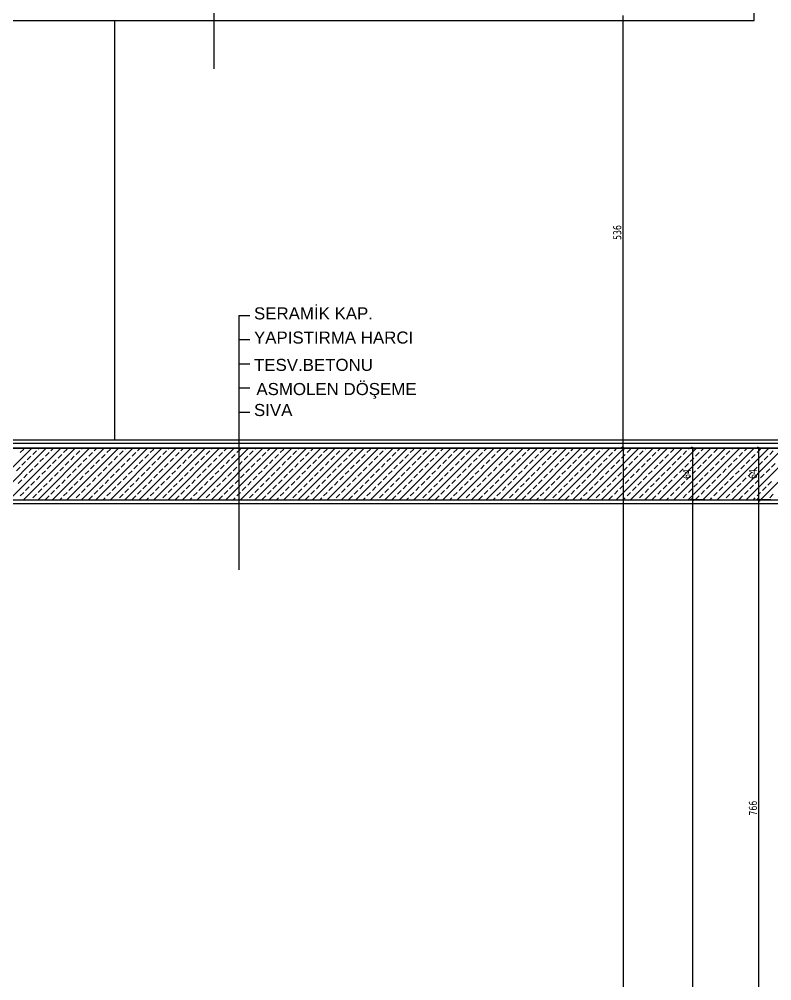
# Model space of a CAD drawing. Header units: millimetres. Extents: x 43168.9 to 43194.6, y -25545.1 to -25543.4.
# Drawn here: x 43184.755 to 43184.9421, y -25544.5589 to -25544.32 of the extents above; entities that cross this region are included whole.
import ezdxf

# ---------------------------------------------------------------- set-up
doc = ezdxf.new("R2010")
doc.units = ezdxf.units.MM
doc.header["$LTSCALE"] = 200
doc.linetypes.add('kesit_$0$HIDDEN2', pattern=[0.1875, 0.125, -0.0625])
for name, color, linetype in [('gor-4_sgh', 17, 'Continuous'), ('kaplama-gnl_sgh', 30, 'Continuous'), ('kesit_$0$izd-alt_sgh', 8, 'kesit_$0$HIDDEN2'), ('kolon-b.a_sgh', 6, 'Continuous'), ('olcuic_sgh', 183, 'Continuous'), ('siva_sgh', 145, 'Continuous'), ('tarama-betonarme_sgh', 223, 'Continuous'), ('yazi-malz_sgh', 7, 'Continuous')]:
    doc.layers.add(name, color=color, linetype=linetype)
doc.styles.add('1-200', font='arial.ttf', dxfattribs={"height": 60})
doc.styles.add('dim', font='VERDANA.TTF', dxfattribs={"width": 0.7})

msp = doc.modelspace()

# ---------------------------------------------------------------- linework, layer by layer
at = {"color": 0, "linetype": 'ByBlock', "lineweight": -2}
for p, q in [((43184.90546, -25544.42686), (43184.90486, -25544.42626)), ((43184.90486, -25544.42626), (43184.90546, -25544.42686)), ((43184.92277, -25544.42686), (43184.92217, -25544.42626)), ((43184.9392, -25544.42686), (43184.9386, -25544.42626)), ((43184.92277, -25544.43966), (43184.92217, -25544.43906)), ((43184.92217, -25544.43906), (43184.92277, -25544.43966)), ((43184.9392, -25544.43966), (43184.9386, -25544.43906)), ((43184.9386, -25544.43906), (43184.9392, -25544.43966))]:
    msp.add_line(p, q, dxfattribs=at)
at = {"layer": 'gor-4_sgh'}
msp.add_line((43184.77869, -25544.32036), (43184.77869, -25544.42456), dxfattribs=at)
at = {"layer": 'kaplama-gnl_sgh'}
for p, q in [((43184.93369, -25544.42456), (43184.56609, -25544.42456)), ((43184.93369, -25544.42536), (43184.56689, -25544.42536)), ((43185.05671, -25544.42456), (43184.93369, -25544.42456)), ((43185.05671, -25544.42536), (43184.93369, -25544.42536))]:
    msp.add_line(p, q, dxfattribs=at)
at = {"layer": 'kesit_$0$izd-alt_sgh'}
msp.add_line((43185.17869, -25544.42656), (43183.58059, -25544.42656), dxfattribs=at)
at = {"layer": 'kolon-b.a_sgh'}
for p, q in [((43184.56929, -25544.42656), (43185.05869, -25544.42656)), ((43184.57529, -25544.43936), (43185.04869, -25544.43936))]:
    msp.add_line(p, q, dxfattribs=at)
at = {"layer": 'olcuic_sgh'}
for p, q in [((43184.90516, -25544.42681), (43184.90516, -25544.31911)), ((43184.90816, -25544.42656), (43184.90456, -25544.42656)), ((43184.90816, -25544.42656), (43184.90456, -25544.42656)), ((43184.90516, -25544.42631), (43184.90516, -25544.74681)), ((43184.92547, -25544.42656), (43184.92187, -25544.42656)), ((43184.92247, -25544.43961), (43184.92247, -25544.42631)), ((43184.9389, -25544.42656), (43184.9383, -25544.42656)), ((43184.9389, -25544.43961), (43184.9389, -25544.42631)), ((43184.92547, -25544.43936), (43184.92187, -25544.43936)), ((43184.92547, -25544.43936), (43184.92187, -25544.43936)), ((43184.92247, -25544.74681), (43184.92247, -25544.43911)), ((43184.9419, -25544.43936), (43184.9383, -25544.43936)), ((43184.9419, -25544.43936), (43184.9383, -25544.43936)), ((43184.9389, -25544.59281), (43184.9389, -25544.43911))]:
    msp.add_line(p, q, dxfattribs=at)
at = {"layer": 'siva_sgh'}
for p, q in [((43184.93771, -25544.32036), (43184.93771, -25544.30456)), ((43184.53409, -25544.32036), (43184.93771, -25544.32036)), ((43184.66169, -25544.32036), (43184.93369, -25544.32036)), ((43184.93771, -25544.32036), (43184.93771, -25544.32036)), ((43184.94969, -25544.44036), (43184.57629, -25544.44036))]:
    msp.add_line(p, q, dxfattribs=at)
at = {"layer": 'tarama-betonarme_sgh'}
for p, q in [((43184.74536, -25544.43936), (43184.75816, -25544.42656)), ((43184.74895, -25544.43936), (43184.76175, -25544.42656)), ((43184.75254, -25544.43936), (43184.76534, -25544.42656)), ((43184.75526, -25544.42766), (43184.75616, -25544.42677)), ((43184.75614, -25544.43936), (43184.76894, -25544.42656)), ((43184.75705, -25544.42946), (43184.75795, -25544.42856)), ((43184.7584, -25544.42811), (43184.7593, -25544.42722)), ((43184.75973, -25544.43936), (43184.77253, -25544.42656)), ((43184.75975, -25544.42677), (43184.75996, -25544.42656)), ((43184.76154, -25544.42856), (43184.76244, -25544.42766)), ((43184.76289, -25544.42722), (43184.76355, -25544.42656)), ((43184.76332, -25544.43936), (43184.77612, -25544.42656)), ((43184.76469, -25544.42901), (43184.76559, -25544.42811)), ((43184.76603, -25544.42766), (43184.76693, -25544.42677)), ((43184.76691, -25544.43936), (43184.77971, -25544.42656)), ((43184.76783, -25544.42946), (43184.76873, -25544.42856)), ((43184.76918, -25544.42811), (43184.77008, -25544.42722)), ((43184.7705, -25544.43936), (43184.7833, -25544.42656)), ((43184.77052, -25544.42677), (43184.77073, -25544.42656)), ((43184.77232, -25544.42856), (43184.77322, -25544.42766)), ((43184.77367, -25544.42722), (43184.77432, -25544.42656)), ((43184.7741, -25544.43936), (43184.7869, -25544.42656)), ((43184.77546, -25544.42901), (43184.77636, -25544.42811)), ((43184.77681, -25544.42766), (43184.77771, -25544.42677)), ((43184.77769, -25544.43936), (43184.79049, -25544.42656)), ((43184.77861, -25544.42946), (43184.7795, -25544.42856)), ((43184.77995, -25544.42811), (43184.78085, -25544.42722)), ((43184.78128, -25544.43936), (43184.79408, -25544.42656)), ((43184.7813, -25544.42677), (43184.78151, -25544.42656)), ((43184.7831, -25544.42856), (43184.784, -25544.42766)), ((43184.78444, -25544.42722), (43184.7851, -25544.42656)), ((43184.78487, -25544.43936), (43184.79767, -25544.42656)), ((43184.78624, -25544.42901), (43184.78714, -25544.42811)), ((43184.78759, -25544.42766), (43184.78849, -25544.42677)), ((43184.78847, -25544.43936), (43184.80127, -25544.42656)), ((43184.78938, -25544.42946), (43184.79028, -25544.42856)), ((43184.79073, -25544.42811), (43184.79163, -25544.42722)), ((43184.79206, -25544.43936), (43184.80486, -25544.42656)), ((43184.79208, -25544.42677), (43184.79228, -25544.42656)), ((43184.79387, -25544.42856), (43184.79477, -25544.42766)), ((43184.79522, -25544.42722), (43184.79588, -25544.42656)), ((43184.79565, -25544.43936), (43184.80845, -25544.42656)), ((43184.79702, -25544.42901), (43184.79791, -25544.42811)), ((43184.79836, -25544.42766), (43184.79926, -25544.42677)), ((43184.79924, -25544.43936), (43184.81204, -25544.42656)), ((43184.80016, -25544.42946), (43184.80106, -25544.42856)), ((43184.80151, -25544.42811), (43184.8024, -25544.42722)), ((43184.80283, -25544.43936), (43184.81563, -25544.42656)), ((43184.80285, -25544.42677), (43184.80306, -25544.42656)), ((43184.80465, -25544.42856), (43184.80555, -25544.42766)), ((43184.806, -25544.42722), (43184.80665, -25544.42656)), ((43184.80643, -25544.43936), (43184.81923, -25544.42656)), ((43184.80779, -25544.42901), (43184.80869, -25544.42811)), ((43184.80914, -25544.42766), (43184.81004, -25544.42677)), ((43184.81002, -25544.43936), (43184.82282, -25544.42656)), ((43184.81094, -25544.42946), (43184.81183, -25544.42856)), ((43184.81228, -25544.42811), (43184.81318, -25544.42722)), ((43184.81361, -25544.43936), (43184.82641, -25544.42656)), ((43184.81363, -25544.42677), (43184.81384, -25544.42656)), ((43184.81543, -25544.42856), (43184.81632, -25544.42766)), ((43184.81677, -25544.42722), (43184.81743, -25544.42656)), ((43184.8172, -25544.43936), (43184.83, -25544.42656)), ((43184.81857, -25544.42901), (43184.81947, -25544.42811)), ((43184.81992, -25544.42766), (43184.82081, -25544.42677)), ((43184.82079, -25544.43936), (43184.83359, -25544.42656)), ((43184.82171, -25544.42946), (43184.82261, -25544.42856)), ((43184.82306, -25544.42811), (43184.82396, -25544.42722)), ((43184.82439, -25544.43936), (43184.83719, -25544.42656)), ((43184.82441, -25544.42677), (43184.82461, -25544.42656)), ((43184.8262, -25544.42856), (43184.8271, -25544.42766)), ((43184.82755, -25544.42722), (43184.82821, -25544.42656)), ((43184.82798, -25544.43936), (43184.84078, -25544.42656)), ((43184.82935, -25544.42901), (43184.83024, -25544.42811)), ((43184.83069, -25544.42766), (43184.83159, -25544.42677)), ((43184.83157, -25544.43936), (43184.84437, -25544.42656)), ((43184.83249, -25544.42946), (43184.83339, -25544.42856)), ((43184.83384, -25544.42811), (43184.83473, -25544.42722)), ((43184.83516, -25544.43936), (43184.84796, -25544.42656)), ((43184.83518, -25544.42677), (43184.83539, -25544.42656)), ((43184.83698, -25544.42856), (43184.83788, -25544.42766)), ((43184.83833, -25544.42722), (43184.83898, -25544.42656)), ((43184.83875, -25544.43936), (43184.85155, -25544.42656)), ((43184.84012, -25544.42901), (43184.84102, -25544.42811)), ((43184.84147, -25544.42766), (43184.84237, -25544.42677)), ((43184.84235, -25544.43936), (43184.85515, -25544.42656)), ((43184.84326, -25544.42946), (43184.84416, -25544.42856)), ((43184.84461, -25544.42811), (43184.84551, -25544.42722)), ((43184.84594, -25544.43936), (43184.85874, -25544.42656)), ((43184.84596, -25544.42677), (43184.84617, -25544.42656)), ((43184.84775, -25544.42856), (43184.84865, -25544.42766)), ((43184.8491, -25544.42722), (43184.84976, -25544.42656)), ((43184.84953, -25544.43936), (43184.86233, -25544.42656)), ((43184.8509, -25544.42901), (43184.8518, -25544.42811)), ((43184.85225, -25544.42766), (43184.85314, -25544.42677)), ((43184.85312, -25544.43936), (43184.86592, -25544.42656)), ((43184.85404, -25544.42946), (43184.85494, -25544.42856)), ((43184.85539, -25544.42811), (43184.85629, -25544.42722)), ((43184.85672, -25544.43936), (43184.86952, -25544.42656)), ((43184.85674, -25544.42677), (43184.85694, -25544.42656)), ((43184.85853, -25544.42856), (43184.85943, -25544.42766)), ((43184.85988, -25544.42722), (43184.86053, -25544.42656)), ((43184.86031, -25544.43936), (43184.87311, -25544.42656)), ((43184.86167, -25544.42901), (43184.86257, -25544.42811)), ((43184.86302, -25544.42766), (43184.86392, -25544.42677)), ((43184.8639, -25544.43936), (43184.8767, -25544.42656)), ((43184.86482, -25544.42946), (43184.86572, -25544.42856)), ((43184.86616, -25544.42811), (43184.86706, -25544.42722)), ((43184.86749, -25544.43936), (43184.88029, -25544.42656)), ((43184.86751, -25544.42677), (43184.86772, -25544.42656)), ((43184.86931, -25544.42856), (43184.87021, -25544.42766)), ((43184.87065, -25544.42722), (43184.87131, -25544.42656)), ((43184.87108, -25544.43936), (43184.88388, -25544.42656)), ((43184.87245, -25544.42901), (43184.87335, -25544.42811)), ((43184.8738, -25544.42766), (43184.8747, -25544.42677)), ((43184.87468, -25544.43936), (43184.88748, -25544.42656)), ((43184.87559, -25544.42946), (43184.87649, -25544.42856)), ((43184.87694, -25544.42811), (43184.87784, -25544.42722)), ((43184.87827, -25544.43936), (43184.89107, -25544.42656)), ((43184.87829, -25544.42677), (43184.8785, -25544.42656)), ((43184.88008, -25544.42856), (43184.88098, -25544.42766)), ((43184.88143, -25544.42722), (43184.88209, -25544.42656)), ((43184.88186, -25544.43936), (43184.89466, -25544.42656)), ((43184.88323, -25544.42901), (43184.88412, -25544.42811)), ((43184.88457, -25544.42766), (43184.88547, -25544.42677)), ((43184.88545, -25544.43936), (43184.89825, -25544.42656)), ((43184.88637, -25544.42946), (43184.88727, -25544.42856)), ((43184.88772, -25544.42811), (43184.88862, -25544.42722)), ((43184.88904, -25544.43936), (43184.90184, -25544.42656)), ((43184.88906, -25544.42677), (43184.88927, -25544.42656)), ((43184.89086, -25544.42856), (43184.89176, -25544.42766)), ((43184.89221, -25544.42722), (43184.89286, -25544.42656)), ((43184.89264, -25544.43936), (43184.90544, -25544.42656)), ((43184.894, -25544.42901), (43184.8949, -25544.42811)), ((43184.89535, -25544.42766), (43184.89625, -25544.42677)), ((43184.89623, -25544.43936), (43184.90903, -25544.42656)), ((43184.89715, -25544.42946), (43184.89804, -25544.42856)), ((43184.89849, -25544.42811), (43184.89939, -25544.42722)), ((43184.89982, -25544.43936), (43184.91262, -25544.42656)), ((43184.89984, -25544.42677), (43184.90005, -25544.42656)), ((43184.90164, -25544.42856), (43184.90253, -25544.42766)), ((43184.90298, -25544.42722), (43184.90364, -25544.42656)), ((43184.90341, -25544.43936), (43184.91621, -25544.42656)), ((43184.90478, -25544.42901), (43184.90568, -25544.42811)), ((43184.90613, -25544.42766), (43184.90702, -25544.42677)), ((43184.907, -25544.43936), (43184.9198, -25544.42656)), ((43184.90792, -25544.42946), (43184.90882, -25544.42856)), ((43184.90927, -25544.42811), (43184.91017, -25544.42722)), ((43184.9106, -25544.43936), (43184.9234, -25544.42656)), ((43184.91062, -25544.42677), (43184.91082, -25544.42656)), ((43184.91241, -25544.42856), (43184.91331, -25544.42766)), ((43184.91376, -25544.42722), (43184.91442, -25544.42656)), ((43184.91419, -25544.43936), (43184.92699, -25544.42656)), ((43184.91556, -25544.42901), (43184.91645, -25544.42811)), ((43184.9169, -25544.42766), (43184.9178, -25544.42677)), ((43184.91778, -25544.43936), (43184.93058, -25544.42656)), ((43184.9187, -25544.42946), (43184.9196, -25544.42856)), ((43184.92005, -25544.42811), (43184.92094, -25544.42722)), ((43184.92137, -25544.43936), (43184.93417, -25544.42656)), ((43184.92139, -25544.42677), (43184.9216, -25544.42656)), ((43184.92319, -25544.42856), (43184.92409, -25544.42766)), ((43184.92454, -25544.42722), (43184.92519, -25544.42656)), ((43184.92497, -25544.43936), (43184.93777, -25544.42656)), ((43184.92633, -25544.42901), (43184.92723, -25544.42811)), ((43184.92768, -25544.42766), (43184.92858, -25544.42677)), ((43184.92856, -25544.43936), (43184.94136, -25544.42656)), ((43184.92948, -25544.42946), (43184.93037, -25544.42856)), ((43184.93082, -25544.42811), (43184.93172, -25544.42722)), ((43184.93215, -25544.43936), (43184.94495, -25544.42656)), ((43184.93217, -25544.42677), (43184.93238, -25544.42656)), ((43184.93397, -25544.42856), (43184.93486, -25544.42766)), ((43184.93531, -25544.42722), (43184.93597, -25544.42656)), ((43184.93574, -25544.43936), (43184.94854, -25544.42656)), ((43184.93711, -25544.42901), (43184.93801, -25544.42811)), ((43184.93846, -25544.42766), (43184.93935, -25544.42677)), ((43184.93933, -25544.43936), (43184.95213, -25544.42656)), ((43184.94025, -25544.42946), (43184.94115, -25544.42856)), ((43184.9416, -25544.42811), (43184.9425, -25544.42722)), ((43184.75571, -25544.43081), (43184.75661, -25544.42991)), ((43184.75885, -25544.43126), (43184.75975, -25544.43036)), ((43184.7602, -25544.42991), (43184.7611, -25544.42901)), ((43184.76199, -25544.43171), (43184.76289, -25544.43081)), ((43184.76334, -25544.43036), (43184.76424, -25544.42946)), ((43184.76648, -25544.43081), (43184.76738, -25544.42991)), ((43184.76963, -25544.43126), (43184.77052, -25544.43036)), ((43184.77097, -25544.42991), (43184.77187, -25544.42901)), ((43184.77277, -25544.43171), (43184.77367, -25544.43081)), ((43184.77412, -25544.43036), (43184.77501, -25544.42946)), ((43184.77726, -25544.43081), (43184.77816, -25544.42991)), ((43184.7804, -25544.43126), (43184.7813, -25544.43036)), ((43184.78175, -25544.42991), (43184.78265, -25544.42901)), ((43184.78355, -25544.43171), (43184.78444, -25544.43081)), ((43184.78489, -25544.43036), (43184.78579, -25544.42946)), ((43184.78804, -25544.43081), (43184.78893, -25544.42991)), ((43184.79118, -25544.43126), (43184.79208, -25544.43036)), ((43184.79253, -25544.42991), (43184.79342, -25544.42901)), ((43184.79432, -25544.43171), (43184.79522, -25544.43081)), ((43184.79567, -25544.43036), (43184.79657, -25544.42946)), ((43184.79881, -25544.43081), (43184.79971, -25544.42991)), ((43184.80196, -25544.43126), (43184.80285, -25544.43036)), ((43184.8033, -25544.42991), (43184.8042, -25544.42901)), ((43184.8051, -25544.43171), (43184.806, -25544.43081)), ((43184.80645, -25544.43036), (43184.80734, -25544.42946)), ((43184.80959, -25544.43081), (43184.81049, -25544.42991)), ((43184.81273, -25544.43126), (43184.81363, -25544.43036)), ((43184.81408, -25544.42991), (43184.81498, -25544.42901)), ((43184.81588, -25544.43171), (43184.81677, -25544.43081)), ((43184.81722, -25544.43036), (43184.81812, -25544.42946)), ((43184.82037, -25544.43081), (43184.82126, -25544.42991)), ((43184.82351, -25544.43126), (43184.82441, -25544.43036)), ((43184.82486, -25544.42991), (43184.82575, -25544.42901)), ((43184.82665, -25544.43171), (43184.82755, -25544.43081)), ((43184.828, -25544.43036), (43184.8289, -25544.42946)), ((43184.83114, -25544.43081), (43184.83204, -25544.42991)), ((43184.83428, -25544.43126), (43184.83518, -25544.43036)), ((43184.83563, -25544.42991), (43184.83653, -25544.42901)), ((43184.83743, -25544.43171), (43184.83833, -25544.43081)), ((43184.83877, -25544.43036), (43184.83967, -25544.42946)), ((43184.84192, -25544.43081), (43184.84282, -25544.42991)), ((43184.84506, -25544.43126), (43184.84596, -25544.43036)), ((43184.84641, -25544.42991), (43184.84731, -25544.42901)), ((43184.8482, -25544.43171), (43184.8491, -25544.43081)), ((43184.84955, -25544.43036), (43184.85045, -25544.42946)), ((43184.85269, -25544.43081), (43184.85359, -25544.42991)), ((43184.85584, -25544.43126), (43184.85674, -25544.43036)), ((43184.85718, -25544.42991), (43184.85808, -25544.42901)), ((43184.85898, -25544.43171), (43184.85988, -25544.43081)), ((43184.86033, -25544.43036), (43184.86123, -25544.42946)), ((43184.86347, -25544.43081), (43184.86437, -25544.42991)), ((43184.86661, -25544.43126), (43184.86751, -25544.43036)), ((43184.86796, -25544.42991), (43184.86886, -25544.42901)), ((43184.86976, -25544.43171), (43184.87065, -25544.43081)), ((43184.8711, -25544.43036), (43184.872, -25544.42946)), ((43184.87425, -25544.43081), (43184.87514, -25544.42991)), ((43184.87739, -25544.43126), (43184.87829, -25544.43036)), ((43184.87874, -25544.42991), (43184.87963, -25544.42901)), ((43184.88053, -25544.43171), (43184.88143, -25544.43081)), ((43184.88188, -25544.43036), (43184.88278, -25544.42946)), ((43184.88502, -25544.43081), (43184.88592, -25544.42991)), ((43184.88817, -25544.43126), (43184.88906, -25544.43036)), ((43184.88951, -25544.42991), (43184.89041, -25544.42901)), ((43184.89131, -25544.43171), (43184.89221, -25544.43081)), ((43184.89266, -25544.43036), (43184.89355, -25544.42946)), ((43184.8958, -25544.43081), (43184.8967, -25544.42991)), ((43184.89894, -25544.43126), (43184.89984, -25544.43036)), ((43184.90029, -25544.42991), (43184.90119, -25544.42901)), ((43184.90209, -25544.43171), (43184.90298, -25544.43081)), ((43184.90343, -25544.43036), (43184.90433, -25544.42946)), ((43184.90658, -25544.43081), (43184.90747, -25544.42991)), ((43184.90972, -25544.43126), (43184.91062, -25544.43036)), ((43184.91107, -25544.42991), (43184.91196, -25544.42901)), ((43184.91286, -25544.43171), (43184.91376, -25544.43081)), ((43184.91421, -25544.43036), (43184.91511, -25544.42946)), ((43184.91735, -25544.43081), (43184.91825, -25544.42991)), ((43184.9205, -25544.43126), (43184.92139, -25544.43036)), ((43184.92184, -25544.42991), (43184.92274, -25544.42901)), ((43184.92364, -25544.43171), (43184.92454, -25544.43081)), ((43184.92499, -25544.43036), (43184.92588, -25544.42946)), ((43184.92813, -25544.43081), (43184.92903, -25544.42991)), ((43184.93127, -25544.43126), (43184.93217, -25544.43036)), ((43184.93262, -25544.42991), (43184.93352, -25544.42901)), ((43184.93441, -25544.43171), (43184.93531, -25544.43081)), ((43184.93576, -25544.43036), (43184.93666, -25544.42946)), ((43184.9389, -25544.43081), (43184.9398, -25544.42991)), ((43184.94205, -25544.43126), (43184.94295, -25544.43036)), ((43184.75436, -25544.43215), (43184.75526, -25544.43126)), ((43184.75616, -25544.43395), (43184.75705, -25544.43305)), ((43184.7575, -25544.4326), (43184.7584, -25544.43171)), ((43184.76065, -25544.43305), (43184.76154, -25544.43215)), ((43184.76379, -25544.4335), (43184.76469, -25544.4326)), ((43184.76514, -25544.43215), (43184.76603, -25544.43126)), ((43184.76693, -25544.43395), (43184.76783, -25544.43305)), ((43184.76828, -25544.4326), (43184.76918, -25544.43171)), ((43184.77142, -25544.43305), (43184.77232, -25544.43215)), ((43184.77457, -25544.4335), (43184.77546, -25544.4326)), ((43184.77591, -25544.43215), (43184.77681, -25544.43126)), ((43184.77771, -25544.43395), (43184.77861, -25544.43305)), ((43184.77906, -25544.4326), (43184.77995, -25544.43171)), ((43184.7822, -25544.43305), (43184.7831, -25544.43215)), ((43184.78534, -25544.4335), (43184.78624, -25544.4326)), ((43184.78669, -25544.43215), (43184.78759, -25544.43126)), ((43184.78849, -25544.43395), (43184.78938, -25544.43305)), ((43184.78983, -25544.4326), (43184.79073, -25544.43171)), ((43184.79298, -25544.43305), (43184.79387, -25544.43215)), ((43184.79612, -25544.4335), (43184.79702, -25544.4326)), ((43184.79747, -25544.43215), (43184.79836, -25544.43126)), ((43184.79926, -25544.43395), (43184.80016, -25544.43305)), ((43184.80061, -25544.4326), (43184.80151, -25544.43171)), ((43184.80375, -25544.43305), (43184.80465, -25544.43215)), ((43184.80689, -25544.4335), (43184.80779, -25544.4326)), ((43184.80824, -25544.43215), (43184.80914, -25544.43126)), ((43184.81004, -25544.43395), (43184.81094, -25544.43305)), ((43184.81138, -25544.4326), (43184.81228, -25544.43171)), ((43184.81453, -25544.43305), (43184.81543, -25544.43215)), ((43184.81767, -25544.4335), (43184.81857, -25544.4326)), ((43184.81902, -25544.43215), (43184.81992, -25544.43126)), ((43184.82081, -25544.43395), (43184.82171, -25544.43305)), ((43184.82216, -25544.4326), (43184.82306, -25544.43171)), ((43184.8253, -25544.43305), (43184.8262, -25544.43215)), ((43184.82845, -25544.4335), (43184.82935, -25544.4326)), ((43184.82979, -25544.43215), (43184.83069, -25544.43126)), ((43184.83159, -25544.43395), (43184.83249, -25544.43305)), ((43184.83294, -25544.4326), (43184.83384, -25544.43171)), ((43184.83608, -25544.43305), (43184.83698, -25544.43215)), ((43184.83922, -25544.4335), (43184.84012, -25544.4326)), ((43184.84057, -25544.43215), (43184.84147, -25544.43126)), ((43184.84237, -25544.43395), (43184.84326, -25544.43305)), ((43184.84371, -25544.4326), (43184.84461, -25544.43171)), ((43184.84686, -25544.43305), (43184.84775, -25544.43215)), ((43184.85, -25544.4335), (43184.8509, -25544.4326)), ((43184.85135, -25544.43215), (43184.85225, -25544.43126)), ((43184.85314, -25544.43395), (43184.85404, -25544.43305)), ((43184.85449, -25544.4326), (43184.85539, -25544.43171)), ((43184.85763, -25544.43305), (43184.85853, -25544.43215)), ((43184.86078, -25544.4335), (43184.86167, -25544.4326)), ((43184.86212, -25544.43215), (43184.86302, -25544.43126)), ((43184.86392, -25544.43395), (43184.86482, -25544.43305)), ((43184.86527, -25544.4326), (43184.86616, -25544.43171)), ((43184.86841, -25544.43305), (43184.86931, -25544.43215)), ((43184.87155, -25544.4335), (43184.87245, -25544.4326)), ((43184.8729, -25544.43215), (43184.8738, -25544.43126)), ((43184.8747, -25544.43395), (43184.87559, -25544.43305)), ((43184.87604, -25544.4326), (43184.87694, -25544.43171)), ((43184.87919, -25544.43305), (43184.88008, -25544.43215)), ((43184.88233, -25544.4335), (43184.88323, -25544.4326)), ((43184.88368, -25544.43215), (43184.88457, -25544.43126)), ((43184.88547, -25544.43395), (43184.88637, -25544.43305)), ((43184.88682, -25544.4326), (43184.88772, -25544.43171)), ((43184.88996, -25544.43305), (43184.89086, -25544.43215)), ((43184.89311, -25544.4335), (43184.894, -25544.4326)), ((43184.89445, -25544.43215), (43184.89535, -25544.43126)), ((43184.89625, -25544.43395), (43184.89715, -25544.43305)), ((43184.8976, -25544.4326), (43184.89849, -25544.43171)), ((43184.90074, -25544.43305), (43184.90164, -25544.43215)), ((43184.90388, -25544.4335), (43184.90478, -25544.4326)), ((43184.90523, -25544.43215), (43184.90613, -25544.43126)), ((43184.90702, -25544.43395), (43184.90792, -25544.43305)), ((43184.90837, -25544.4326), (43184.90927, -25544.43171)), ((43184.91151, -25544.43305), (43184.91241, -25544.43215)), ((43184.91466, -25544.4335), (43184.91556, -25544.4326)), ((43184.916, -25544.43215), (43184.9169, -25544.43126)), ((43184.9178, -25544.43395), (43184.9187, -25544.43305)), ((43184.91915, -25544.4326), (43184.92005, -25544.43171)), ((43184.92229, -25544.43305), (43184.92319, -25544.43215)), ((43184.92543, -25544.4335), (43184.92633, -25544.4326)), ((43184.92678, -25544.43215), (43184.92768, -25544.43126)), ((43184.92858, -25544.43395), (43184.92948, -25544.43305)), ((43184.92992, -25544.4326), (43184.93082, -25544.43171)), ((43184.93307, -25544.43305), (43184.93397, -25544.43215)), ((43184.93621, -25544.4335), (43184.93711, -25544.4326)), ((43184.93756, -25544.43215), (43184.93846, -25544.43126)), ((43184.93935, -25544.43395), (43184.94025, -25544.43305)), ((43184.9407, -25544.4326), (43184.9416, -25544.43171)), ((43184.75481, -25544.4353), (43184.75571, -25544.4344)), ((43184.75795, -25544.43575), (43184.75885, -25544.43485)), ((43184.7593, -25544.4344), (43184.7602, -25544.4335)), ((43184.7611, -25544.4362), (43184.76199, -25544.4353)), ((43184.76244, -25544.43485), (43184.76334, -25544.43395)), ((43184.76424, -25544.43664), (43184.76514, -25544.43575)), ((43184.76559, -25544.4353), (43184.76648, -25544.4344)), ((43184.76873, -25544.43575), (43184.76963, -25544.43485)), ((43184.77008, -25544.4344), (43184.77097, -25544.4335)), ((43184.77187, -25544.4362), (43184.77277, -25544.4353)), ((43184.77322, -25544.43485), (43184.77412, -25544.43395)), ((43184.77501, -25544.43664), (43184.77591, -25544.43575)), ((43184.77636, -25544.4353), (43184.77726, -25544.4344)), ((43184.7795, -25544.43575), (43184.7804, -25544.43485)), ((43184.78085, -25544.4344), (43184.78175, -25544.4335)), ((43184.78265, -25544.4362), (43184.78355, -25544.4353)), ((43184.784, -25544.43485), (43184.78489, -25544.43395)), ((43184.78579, -25544.43664), (43184.78669, -25544.43575)), ((43184.78714, -25544.4353), (43184.78804, -25544.4344)), ((43184.79028, -25544.43575), (43184.79118, -25544.43485)), ((43184.79163, -25544.4344), (43184.79253, -25544.4335)), ((43184.79342, -25544.4362), (43184.79432, -25544.4353)), ((43184.79477, -25544.43485), (43184.79567, -25544.43395)), ((43184.79657, -25544.43664), (43184.79747, -25544.43575)), ((43184.79791, -25544.4353), (43184.79881, -25544.4344)), ((43184.80106, -25544.43575), (43184.80196, -25544.43485)), ((43184.8024, -25544.4344), (43184.8033, -25544.4335)), ((43184.8042, -25544.4362), (43184.8051, -25544.4353)), ((43184.80555, -25544.43485), (43184.80645, -25544.43395)), ((43184.80734, -25544.43664), (43184.80824, -25544.43575)), ((43184.80869, -25544.4353), (43184.80959, -25544.4344)), ((43184.81183, -25544.43575), (43184.81273, -25544.43485)), ((43184.81318, -25544.4344), (43184.81408, -25544.4335)), ((43184.81498, -25544.4362), (43184.81588, -25544.4353)), ((43184.81632, -25544.43485), (43184.81722, -25544.43395)), ((43184.81812, -25544.43664), (43184.81902, -25544.43575)), ((43184.81947, -25544.4353), (43184.82037, -25544.4344)), ((43184.82261, -25544.43575), (43184.82351, -25544.43485)), ((43184.82396, -25544.4344), (43184.82486, -25544.4335)), ((43184.82575, -25544.4362), (43184.82665, -25544.4353)), ((43184.8271, -25544.43485), (43184.828, -25544.43395)), ((43184.8289, -25544.43664), (43184.82979, -25544.43575)), ((43184.83024, -25544.4353), (43184.83114, -25544.4344)), ((43184.83339, -25544.43575), (43184.83428, -25544.43485)), ((43184.83473, -25544.4344), (43184.83563, -25544.4335)), ((43184.83653, -25544.4362), (43184.83743, -25544.4353)), ((43184.83788, -25544.43485), (43184.83877, -25544.43395)), ((43184.83967, -25544.43664), (43184.84057, -25544.43575)), ((43184.84102, -25544.4353), (43184.84192, -25544.4344)), ((43184.84416, -25544.43575), (43184.84506, -25544.43485)), ((43184.84551, -25544.4344), (43184.84641, -25544.4335)), ((43184.84731, -25544.4362), (43184.8482, -25544.4353)), ((43184.84865, -25544.43485), (43184.84955, -25544.43395)), ((43184.85045, -25544.43664), (43184.85135, -25544.43575)), ((43184.8518, -25544.4353), (43184.85269, -25544.4344)), ((43184.85494, -25544.43575), (43184.85584, -25544.43485)), ((43184.85629, -25544.4344), (43184.85718, -25544.4335)), ((43184.85808, -25544.4362), (43184.85898, -25544.4353)), ((43184.85943, -25544.43485), (43184.86033, -25544.43395)), ((43184.86123, -25544.43664), (43184.86212, -25544.43575)), ((43184.86257, -25544.4353), (43184.86347, -25544.4344)), ((43184.86572, -25544.43575), (43184.86661, -25544.43485)), ((43184.86706, -25544.4344), (43184.86796, -25544.4335)), ((43184.86886, -25544.4362), (43184.86976, -25544.4353)), ((43184.87021, -25544.43485), (43184.8711, -25544.43395)), ((43184.872, -25544.43664), (43184.8729, -25544.43575)), ((43184.87335, -25544.4353), (43184.87425, -25544.4344)), ((43184.87649, -25544.43575), (43184.87739, -25544.43485)), ((43184.87784, -25544.4344), (43184.87874, -25544.4335)), ((43184.87963, -25544.4362), (43184.88053, -25544.4353)), ((43184.88098, -25544.43485), (43184.88188, -25544.43395)), ((43184.88278, -25544.43664), (43184.88368, -25544.43575)), ((43184.88412, -25544.4353), (43184.88502, -25544.4344)), ((43184.88727, -25544.43575), (43184.88817, -25544.43485)), ((43184.88862, -25544.4344), (43184.88951, -25544.4335)), ((43184.89041, -25544.4362), (43184.89131, -25544.4353)), ((43184.89176, -25544.43485), (43184.89266, -25544.43395)), ((43184.89355, -25544.43664), (43184.89445, -25544.43575)), ((43184.8949, -25544.4353), (43184.8958, -25544.4344)), ((43184.89804, -25544.43575), (43184.89894, -25544.43485)), ((43184.89939, -25544.4344), (43184.90029, -25544.4335)), ((43184.90119, -25544.4362), (43184.90209, -25544.4353)), ((43184.90253, -25544.43485), (43184.90343, -25544.43395)), ((43184.90433, -25544.43664), (43184.90523, -25544.43575)), ((43184.90568, -25544.4353), (43184.90658, -25544.4344)), ((43184.90882, -25544.43575), (43184.90972, -25544.43485)), ((43184.91017, -25544.4344), (43184.91107, -25544.4335)), ((43184.91196, -25544.4362), (43184.91286, -25544.4353)), ((43184.91331, -25544.43485), (43184.91421, -25544.43395)), ((43184.91511, -25544.43664), (43184.916, -25544.43575)), ((43184.91645, -25544.4353), (43184.91735, -25544.4344)), ((43184.9196, -25544.43575), (43184.9205, -25544.43485)), ((43184.92094, -25544.4344), (43184.92184, -25544.4335)), ((43184.92274, -25544.4362), (43184.92364, -25544.4353)), ((43184.92409, -25544.43485), (43184.92499, -25544.43395)), ((43184.92588, -25544.43664), (43184.92678, -25544.43575)), ((43184.92723, -25544.4353), (43184.92813, -25544.4344)), ((43184.93037, -25544.43575), (43184.93127, -25544.43485)), ((43184.93172, -25544.4344), (43184.93262, -25544.4335)), ((43184.93352, -25544.4362), (43184.93441, -25544.4353)), ((43184.93486, -25544.43485), (43184.93576, -25544.43395)), ((43184.93666, -25544.43664), (43184.93756, -25544.43575)), ((43184.93801, -25544.4353), (43184.9389, -25544.4344)), ((43184.94115, -25544.43575), (43184.94205, -25544.43485)), ((43184.75526, -25544.43844), (43184.75616, -25544.43754)), ((43184.75661, -25544.43709), (43184.7575, -25544.4362)), ((43184.7584, -25544.43889), (43184.7593, -25544.43799)), ((43184.75975, -25544.43754), (43184.76065, -25544.43664)), ((43184.76289, -25544.43799), (43184.76379, -25544.43709)), ((43184.76603, -25544.43844), (43184.76693, -25544.43754)), ((43184.76738, -25544.43709), (43184.76828, -25544.4362)), ((43184.76918, -25544.43889), (43184.77008, -25544.43799)), ((43184.77052, -25544.43754), (43184.77142, -25544.43664)), ((43184.77367, -25544.43799), (43184.77457, -25544.43709)), ((43184.77681, -25544.43844), (43184.77771, -25544.43754)), ((43184.77816, -25544.43709), (43184.77906, -25544.4362)), ((43184.77995, -25544.43889), (43184.78085, -25544.43799)), ((43184.7813, -25544.43754), (43184.7822, -25544.43664)), ((43184.78444, -25544.43799), (43184.78534, -25544.43709)), ((43184.78759, -25544.43844), (43184.78849, -25544.43754)), ((43184.78893, -25544.43709), (43184.78983, -25544.4362)), ((43184.79073, -25544.43889), (43184.79163, -25544.43799)), ((43184.79208, -25544.43754), (43184.79298, -25544.43664)), ((43184.79522, -25544.43799), (43184.79612, -25544.43709)), ((43184.79836, -25544.43844), (43184.79926, -25544.43754)), ((43184.79971, -25544.43709), (43184.80061, -25544.4362)), ((43184.80151, -25544.43889), (43184.8024, -25544.43799)), ((43184.80285, -25544.43754), (43184.80375, -25544.43664)), ((43184.806, -25544.43799), (43184.80689, -25544.43709)), ((43184.80914, -25544.43844), (43184.81004, -25544.43754)), ((43184.81049, -25544.43709), (43184.81138, -25544.4362)), ((43184.81228, -25544.43889), (43184.81318, -25544.43799)), ((43184.81363, -25544.43754), (43184.81453, -25544.43664)), ((43184.81677, -25544.43799), (43184.81767, -25544.43709)), ((43184.81992, -25544.43844), (43184.82081, -25544.43754)), ((43184.82126, -25544.43709), (43184.82216, -25544.4362)), ((43184.82306, -25544.43889), (43184.82396, -25544.43799)), ((43184.82441, -25544.43754), (43184.8253, -25544.43664)), ((43184.82755, -25544.43799), (43184.82845, -25544.43709)), ((43184.83069, -25544.43844), (43184.83159, -25544.43754)), ((43184.83204, -25544.43709), (43184.83294, -25544.4362)), ((43184.83384, -25544.43889), (43184.83473, -25544.43799)), ((43184.83518, -25544.43754), (43184.83608, -25544.43664)), ((43184.83833, -25544.43799), (43184.83922, -25544.43709)), ((43184.84147, -25544.43844), (43184.84237, -25544.43754)), ((43184.84282, -25544.43709), (43184.84371, -25544.4362)), ((43184.84461, -25544.43889), (43184.84551, -25544.43799)), ((43184.84596, -25544.43754), (43184.84686, -25544.43664)), ((43184.8491, -25544.43799), (43184.85, -25544.43709)), ((43184.85225, -25544.43844), (43184.85314, -25544.43754)), ((43184.85359, -25544.43709), (43184.85449, -25544.4362)), ((43184.85539, -25544.43889), (43184.85629, -25544.43799)), ((43184.85674, -25544.43754), (43184.85763, -25544.43664)), ((43184.85988, -25544.43799), (43184.86078, -25544.43709)), ((43184.86302, -25544.43844), (43184.86392, -25544.43754)), ((43184.86437, -25544.43709), (43184.86527, -25544.4362)), ((43184.86616, -25544.43889), (43184.86706, -25544.43799)), ((43184.86751, -25544.43754), (43184.86841, -25544.43664)), ((43184.87065, -25544.43799), (43184.87155, -25544.43709)), ((43184.8738, -25544.43844), (43184.8747, -25544.43754)), ((43184.87514, -25544.43709), (43184.87604, -25544.4362)), ((43184.87694, -25544.43889), (43184.87784, -25544.43799)), ((43184.87829, -25544.43754), (43184.87919, -25544.43664)), ((43184.88143, -25544.43799), (43184.88233, -25544.43709)), ((43184.88457, -25544.43844), (43184.88547, -25544.43754)), ((43184.88592, -25544.43709), (43184.88682, -25544.4362)), ((43184.88772, -25544.43889), (43184.88862, -25544.43799)), ((43184.88906, -25544.43754), (43184.88996, -25544.43664)), ((43184.89221, -25544.43799), (43184.89311, -25544.43709)), ((43184.89535, -25544.43844), (43184.89625, -25544.43754)), ((43184.8967, -25544.43709), (43184.8976, -25544.4362)), ((43184.89849, -25544.43889), (43184.89939, -25544.43799)), ((43184.89984, -25544.43754), (43184.90074, -25544.43664)), ((43184.90298, -25544.43799), (43184.90388, -25544.43709)), ((43184.90613, -25544.43844), (43184.90702, -25544.43754)), ((43184.90747, -25544.43709), (43184.90837, -25544.4362)), ((43184.90927, -25544.43889), (43184.91017, -25544.43799)), ((43184.91062, -25544.43754), (43184.91151, -25544.43664)), ((43184.91376, -25544.43799), (43184.91466, -25544.43709)), ((43184.9169, -25544.43844), (43184.9178, -25544.43754)), ((43184.91825, -25544.43709), (43184.91915, -25544.4362)), ((43184.92005, -25544.43889), (43184.92094, -25544.43799)), ((43184.92139, -25544.43754), (43184.92229, -25544.43664)), ((43184.92454, -25544.43799), (43184.92543, -25544.43709)), ((43184.92768, -25544.43844), (43184.92858, -25544.43754)), ((43184.92903, -25544.43709), (43184.92992, -25544.4362)), ((43184.93082, -25544.43889), (43184.93172, -25544.43799)), ((43184.93217, -25544.43754), (43184.93307, -25544.43664)), ((43184.93531, -25544.43799), (43184.93621, -25544.43709)), ((43184.93846, -25544.43844), (43184.93935, -25544.43754)), ((43184.9398, -25544.43709), (43184.9407, -25544.4362)), ((43184.9416, -25544.43889), (43184.9425, -25544.43799)), ((43184.75793, -25544.43936), (43184.75795, -25544.43934)), ((43184.76154, -25544.43934), (43184.76244, -25544.43844)), ((43184.76512, -25544.43936), (43184.76559, -25544.43889)), ((43184.76871, -25544.43936), (43184.76873, -25544.43934)), ((43184.77232, -25544.43934), (43184.77322, -25544.43844)), ((43184.77589, -25544.43936), (43184.77636, -25544.43889)), ((43184.77948, -25544.43936), (43184.7795, -25544.43934)), ((43184.7831, -25544.43934), (43184.784, -25544.43844)), ((43184.78667, -25544.43936), (43184.78714, -25544.43889)), ((43184.79026, -25544.43936), (43184.79028, -25544.43934)), ((43184.79387, -25544.43934), (43184.79477, -25544.43844)), ((43184.79745, -25544.43936), (43184.79791, -25544.43889)), ((43184.80104, -25544.43936), (43184.80106, -25544.43934)), ((43184.80465, -25544.43934), (43184.80555, -25544.43844)), ((43184.80822, -25544.43936), (43184.80869, -25544.43889)), ((43184.81181, -25544.43936), (43184.81183, -25544.43934)), ((43184.81543, -25544.43934), (43184.81632, -25544.43844)), ((43184.819, -25544.43936), (43184.81947, -25544.43889)), ((43184.82259, -25544.43936), (43184.82261, -25544.43934)), ((43184.8262, -25544.43934), (43184.8271, -25544.43844)), ((43184.82977, -25544.43936), (43184.83024, -25544.43889)), ((43184.83337, -25544.43936), (43184.83339, -25544.43934)), ((43184.83698, -25544.43934), (43184.83788, -25544.43844)), ((43184.84055, -25544.43936), (43184.84102, -25544.43889)), ((43184.84414, -25544.43936), (43184.84416, -25544.43934)), ((43184.84775, -25544.43934), (43184.84865, -25544.43844)), ((43184.85133, -25544.43936), (43184.8518, -25544.43889)), ((43184.85492, -25544.43936), (43184.85494, -25544.43934)), ((43184.85853, -25544.43934), (43184.85943, -25544.43844)), ((43184.8621, -25544.43936), (43184.86257, -25544.43889)), ((43184.8657, -25544.43936), (43184.86572, -25544.43934)), ((43184.86931, -25544.43934), (43184.87021, -25544.43844)), ((43184.87288, -25544.43936), (43184.87335, -25544.43889)), ((43184.87647, -25544.43936), (43184.87649, -25544.43934)), ((43184.88008, -25544.43934), (43184.88098, -25544.43844)), ((43184.88366, -25544.43936), (43184.88412, -25544.43889)), ((43184.88725, -25544.43936), (43184.88727, -25544.43934)), ((43184.89086, -25544.43934), (43184.89176, -25544.43844)), ((43184.89443, -25544.43936), (43184.8949, -25544.43889)), ((43184.89802, -25544.43936), (43184.89804, -25544.43934)), ((43184.90164, -25544.43934), (43184.90253, -25544.43844)), ((43184.90521, -25544.43936), (43184.90568, -25544.43889)), ((43184.9088, -25544.43936), (43184.90882, -25544.43934)), ((43184.91241, -25544.43934), (43184.91331, -25544.43844)), ((43184.91598, -25544.43936), (43184.91645, -25544.43889)), ((43184.91958, -25544.43936), (43184.9196, -25544.43934)), ((43184.92319, -25544.43934), (43184.92409, -25544.43844)), ((43184.92676, -25544.43936), (43184.92723, -25544.43889)), ((43184.93035, -25544.43936), (43184.93037, -25544.43934)), ((43184.93397, -25544.43934), (43184.93486, -25544.43844)), ((43184.93754, -25544.43936), (43184.93801, -25544.43889)), ((43184.94113, -25544.43936), (43184.94115, -25544.43934))]:
    msp.add_line(p, q, dxfattribs=at)
at = {"layer": 'yazi-malz_sgh'}
for p, q in [((43184.80338, -25544.2692), (43184.80338, -25544.33236)), ((43184.80959, -25544.39358), (43184.8124, -25544.39358)), ((43184.80959, -25544.39358), (43184.80959, -25544.45675)), ((43184.80959, -25544.39958), (43184.8124, -25544.39958)), ((43184.80959, -25544.40558), (43184.8124, -25544.40558)), ((43184.80959, -25544.41158), (43184.8124, -25544.41158)), ((43184.80959, -25544.41758), (43184.8124, -25544.41758))]:
    msp.add_line(p, q, dxfattribs=at)

# ---------------------------------------------------------------- texts
at = {"layer": 'olcuic_sgh', "color": 2, "style": 'dim', "width": 0.7}
for s, p in [('536', (43184.9047, -25544.37483)), ('64', (43184.92201, -25544.4342)), ('64', (43184.93844, -25544.4342)), ('766', (43184.93844, -25544.51782))]:
    msp.add_text(s, height=0.002, rotation=90, dxfattribs=at).set_placement(p)
at = {"layer": 'yazi-malz_sgh', "style": '1-200'}
for s, p in [('SERAMİK KAP.', (43184.8134, -25544.39458)), ('YAPISTIRMA HARCI', (43184.8134, -25544.40058)), ('TESV.BETONU', (43184.8134, -25544.40737)), ('ASMOLEN DÖŞEME', (43184.814, -25544.41337)), ('SIVA', (43184.8134, -25544.41858))]:
    msp.add_text(s, height=0.003, rotation=360, dxfattribs=at).set_placement(p)

doc.saveas('drawing.dxf')
